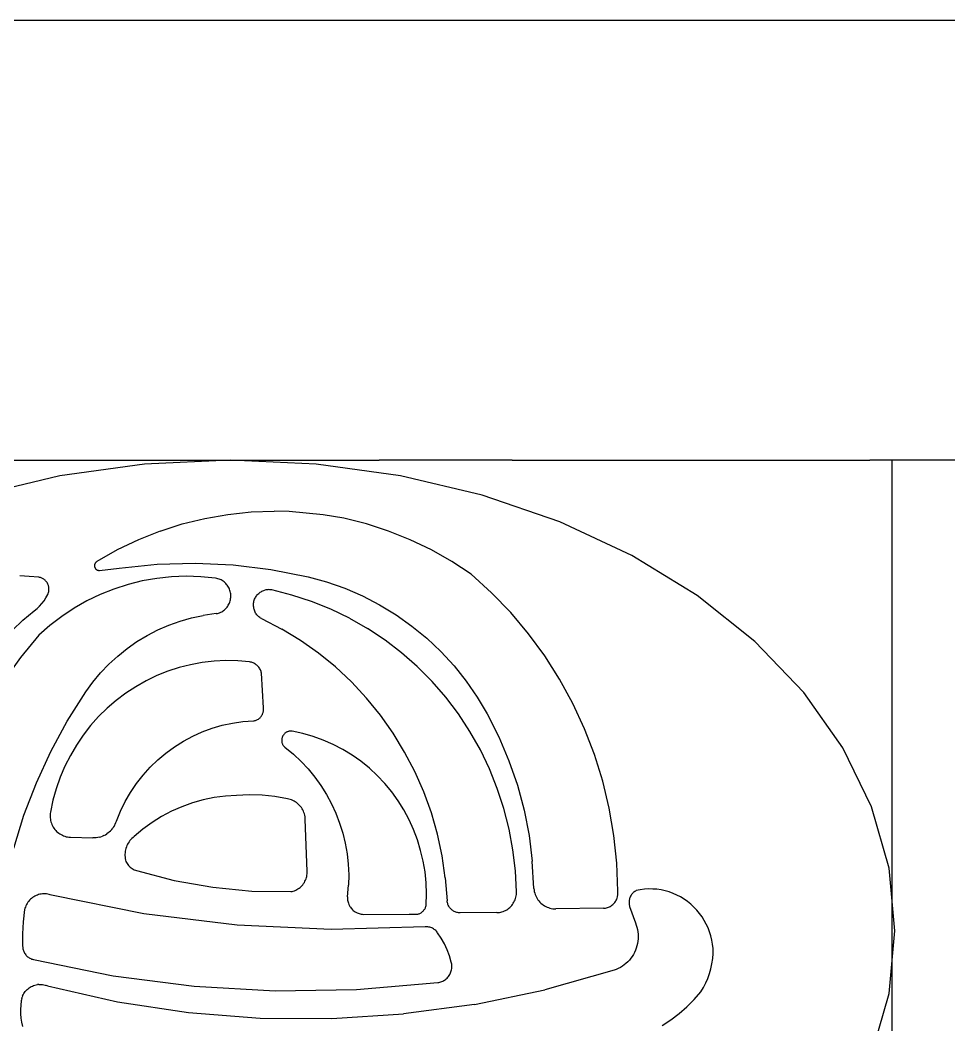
# Model space of a CAD drawing. Extents: x 396092 to 455492, y 17293 to 132793.
# Drawn here: x 427271.5 to 427409.7, y 46301.8 to 46451.2 of the extents above; entities that cross this region are included whole.
import ezdxf

# ---------------------------------------------------------------- set-up
doc = ezdxf.new("R2010")
doc.units = 0
doc.header["$LTSCALE"] = 1000
doc.header["$MEASUREMENT"] = 0
doc.layers.add('MU', color=34, linetype='Continuous')

msp = doc.modelspace()

# ---------------------------------------------------------------- linework, layer by layer
at = {"layer": 'MU', "color": 37}
for p, q in [((425877.73, 46451.23), (428727.73, 46451.23)), ((427224.82, 46385.76), (427324.92, 46385.76)), ((427289.96, 46385.18), (427277.39, 46383.44)), ((427302.73, 46385.76), (427289.96, 46385.18)), ((427315.51, 46385.18), (427302.73, 46385.76)), ((427328.08, 46383.44), (427315.51, 46385.18)), ((427344.7, 46385.76), (427324.92, 46385.76)), ((427344.7, 46385.76), (427397.92, 46385.76)), ((427417.7, 46385.76), (427397.92, 46385.76)), ((427277.39, 46383.44), (427265.24, 46380.56)), ((427340.23, 46380.56), (427328.08, 46383.44)), ((427351.76, 46376.59), (427340.23, 46380.56)), ((427298.97, 46377.12), (427302.38, 46377.72)), ((427302.38, 46377.72), (427305.83, 46378.08)), ((427305.83, 46378.08), (427309.29, 46378.2)), ((427311.51, 46378.13), (427309.29, 46378.2)), ((427316.55, 46377.66), (427311.51, 46378.13)), ((427319.62, 46377.13), (427316.55, 46377.66)), ((427292.29, 46375.23), (427295.6, 46376.29)), ((427295.6, 46376.29), (427298.97, 46377.12)), ((427322.99, 46376.3), (427319.62, 46377.13)), ((427326.3, 46375.24), (427322.99, 46376.3)), ((427362.48, 46371.6), (427351.76, 46376.59)), ((427292.29, 46375.23), (427289.07, 46373.94)), ((427329.52, 46373.95), (427326.3, 46375.24)), ((427289.07, 46373.94), (427285.93, 46372.43)), ((427332.66, 46372.44), (427329.52, 46373.95)), ((427285.93, 46372.43), (427282.91, 46370.71)), ((427335.69, 46370.72), (427332.66, 46372.44)), ((427372.21, 46365.64), (427362.48, 46371.6)), ((427282.55, 46370.2), (427282.54, 46370.15)), ((427282.54, 46370.15), (427282.54, 46370.1)), ((427282.54, 46370.1), (427282.54, 46370.06)), ((427282.54, 46370.06), (427282.54, 46370.01)), ((427282.54, 46370.01), (427282.55, 46369.96)), ((427282.57, 46370.29), (427282.55, 46370.24)), ((427282.55, 46370.24), (427282.55, 46370.2)), ((427282.55, 46369.96), (427282.56, 46369.92)), ((427282.56, 46369.92), (427282.57, 46369.87)), ((427282.58, 46370.33), (427282.57, 46370.29)), ((427282.57, 46369.87), (427282.59, 46369.83)), ((427282.6, 46370.37), (427282.58, 46370.33)), ((427282.59, 46369.83), (427282.6, 46369.79)), ((427282.62, 46370.42), (427282.6, 46370.37)), ((427282.6, 46369.79), (427282.63, 46369.74)), ((427282.64, 46370.46), (427282.62, 46370.42)), ((427282.63, 46369.74), (427282.65, 46369.7)), ((427282.67, 46370.5), (427282.64, 46370.46)), ((427282.69, 46370.53), (427282.67, 46370.5)), ((427282.72, 46370.57), (427282.69, 46370.53)), ((427282.76, 46370.6), (427282.72, 46370.57)), ((427282.79, 46370.63), (427282.76, 46370.6)), ((427282.83, 46370.66), (427282.79, 46370.63)), ((427282.87, 46370.69), (427282.83, 46370.66)), ((427282.91, 46370.71), (427282.87, 46370.69)), ((427286.23, 46369.71), (427291.86, 46370.29)), ((427291.86, 46370.29), (427297.51, 46370.45)), ((427297.51, 46370.45), (427303.16, 46370.19)), ((427303.16, 46370.19), (427308.77, 46369.51)), ((427338.59, 46368.8), (427335.69, 46370.72)), ((427272.84, 46368.5), (427271.42, 46368.56)), ((427274.27, 46368.36), (427272.84, 46368.5)), ((427274.38, 46368.34), (427274.27, 46368.36)), ((427274.49, 46368.31), (427274.38, 46368.34)), ((427274.6, 46368.27), (427274.49, 46368.31)), ((427274.71, 46368.23), (427274.6, 46368.27)), ((427274.81, 46368.18), (427274.71, 46368.23)), ((427282.65, 46369.7), (427282.68, 46369.67)), ((427282.68, 46369.67), (427282.7, 46369.63)), ((427282.7, 46369.63), (427282.74, 46369.59)), ((427282.74, 46369.59), (427282.77, 46369.56)), ((427282.77, 46369.56), (427282.8, 46369.53)), ((427282.8, 46369.53), (427282.84, 46369.51)), ((427282.84, 46369.51), (427282.88, 46369.48)), ((427282.88, 46369.48), (427282.92, 46369.46)), ((427282.92, 46369.46), (427282.96, 46369.44)), ((427282.96, 46369.44), (427283, 46369.42)), ((427283, 46369.42), (427283.05, 46369.41)), ((427283.05, 46369.41), (427283.09, 46369.4)), ((427283.09, 46369.4), (427283.14, 46369.39)), ((427283.14, 46369.39), (427283.18, 46369.39)), ((427283.18, 46369.39), (427283.23, 46369.39)), ((427283.23, 46369.39), (427283.28, 46369.39)), ((427283.28, 46369.39), (427286.23, 46369.71)), ((427294, 46368.43), (427291.82, 46368.19)), ((427296.19, 46368.51), (427294, 46368.43)), ((427298.38, 46368.44), (427296.19, 46368.51)), ((427300.57, 46368.21), (427298.38, 46368.44)), ((427308.77, 46369.51), (427314.32, 46368.42)), ((427314.32, 46368.42), (427317.08, 46367.67)), ((427341.62, 46366.05), (427338.59, 46368.8)), ((427274.91, 46368.13), (427274.81, 46368.18)), ((427275.01, 46368.06), (427274.91, 46368.13)), ((427275.1, 46368), (427275.01, 46368.06)), ((427275.19, 46367.92), (427275.1, 46368)), ((427275.27, 46367.84), (427275.19, 46367.92)), ((427275.35, 46367.75), (427275.27, 46367.84)), ((427275.42, 46367.66), (427275.35, 46367.75)), ((427275.48, 46367.57), (427275.42, 46367.66)), ((427275.54, 46367.47), (427275.48, 46367.57)), ((427275.6, 46367.36), (427275.54, 46367.47)), ((427275.64, 46367.26), (427275.6, 46367.36)), ((427275.68, 46367.15), (427275.64, 46367.26)), ((427275.71, 46367.03), (427275.68, 46367.15)), ((427275.74, 46366.92), (427275.71, 46367.03)), ((427275.76, 46366.8), (427275.74, 46366.92)), ((427275.77, 46366.69), (427275.76, 46366.8)), ((427287.53, 46367.29), (427285.44, 46366.61)), ((427289.66, 46367.81), (427287.53, 46367.29)), ((427291.82, 46368.19), (427289.66, 46367.81)), ((427300.74, 46368.19), (427300.57, 46368.21)), ((427300.9, 46368.15), (427300.74, 46368.19)), ((427301.07, 46368.09), (427300.9, 46368.15)), ((427301.23, 46368.03), (427301.07, 46368.09)), ((427301.39, 46367.96), (427301.23, 46368.03)), ((427301.54, 46367.87), (427301.39, 46367.96)), ((427301.68, 46367.78), (427301.54, 46367.87)), ((427301.82, 46367.68), (427301.68, 46367.78)), ((427301.95, 46367.56), (427301.82, 46367.68)), ((427302.08, 46367.44), (427301.95, 46367.56)), ((427302.2, 46367.31), (427302.08, 46367.44)), ((427302.3, 46367.18), (427302.2, 46367.31)), ((427302.4, 46367.03), (427302.3, 46367.18)), ((427302.49, 46366.88), (427302.4, 46367.03)), ((427302.57, 46366.73), (427302.49, 46366.88)), ((427317.08, 46367.67), (427319.78, 46366.72)), ((427275.04, 46364.88), (427275.32, 46365.32)), ((427275.32, 46365.32), (427275.58, 46365.78)), ((427275.58, 46365.78), (427275.63, 46365.89)), ((427275.63, 46365.89), (427275.67, 46366)), ((427275.67, 46366), (427275.7, 46366.11)), ((427275.7, 46366.11), (427275.73, 46366.22)), ((427275.73, 46366.22), (427275.75, 46366.34)), ((427275.75, 46366.34), (427275.76, 46366.45)), ((427275.76, 46366.45), (427275.77, 46366.57)), ((427275.77, 46366.57), (427275.77, 46366.69)), ((427283.4, 46365.79), (427281.42, 46364.84)), ((427285.44, 46366.61), (427283.4, 46365.79)), ((427302.64, 46366.57), (427302.57, 46366.73)), ((427302.7, 46366.4), (427302.64, 46366.57)), ((427302.75, 46366.23), (427302.7, 46366.4)), ((427302.78, 46366.06), (427302.75, 46366.23)), ((427302.81, 46365.89), (427302.78, 46366.06)), ((427302.8, 46365.19), (427302.82, 46365.36)), ((427302.83, 46365.71), (427302.81, 46365.89)), ((427302.82, 46365.36), (427302.83, 46365.54)), ((427302.83, 46365.54), (427302.83, 46365.71)), ((427306.43, 46365.23), (427306.5, 46365.36)), ((427306.5, 46365.36), (427306.58, 46365.49)), ((427306.58, 46365.49), (427306.66, 46365.61)), ((427306.66, 46365.61), (427306.76, 46365.73)), ((427306.76, 46365.73), (427306.86, 46365.84)), ((427306.86, 46365.84), (427306.97, 46365.95)), ((427306.97, 46365.95), (427307.08, 46366.04)), ((427307.08, 46366.04), (427307.2, 46366.13)), ((427307.2, 46366.13), (427307.33, 46366.21)), ((427307.33, 46366.21), (427307.46, 46366.28)), ((427307.46, 46366.28), (427307.59, 46366.34)), ((427307.59, 46366.34), (427307.73, 46366.4)), ((427307.73, 46366.4), (427307.88, 46366.44)), ((427308.02, 46366.47), (427307.88, 46366.44)), ((427308.17, 46366.5), (427308.02, 46366.47)), ((427308.32, 46366.51), (427308.17, 46366.5)), ((427308.47, 46366.52), (427308.32, 46366.51)), ((427308.61, 46366.51), (427308.47, 46366.52)), ((427308.76, 46366.49), (427308.61, 46366.51)), ((427308.91, 46366.47), (427308.76, 46366.49)), ((427311.9, 46365.72), (427308.91, 46366.47)), ((427314.84, 46364.77), (427311.9, 46365.72)), ((427319.78, 46366.72), (427322.42, 46365.59)), ((427322.42, 46365.59), (427324.96, 46364.27)), ((427344.47, 46363.1), (427341.62, 46366.05)), ((427380.79, 46358.82), (427372.21, 46365.64)), ((427273.99, 46363.71), (427274.37, 46364.07)), ((427274.37, 46364.07), (427274.72, 46364.46)), ((427274.72, 46364.46), (427275.04, 46364.88)), ((427279.5, 46363.75), (427277.66, 46362.53)), ((427281.42, 46364.84), (427279.5, 46363.75)), ((427302.02, 46363.65), (427302.14, 46363.78)), ((427302.14, 46363.78), (427302.26, 46363.91)), ((427302.26, 46363.91), (427302.36, 46364.05)), ((427302.36, 46364.05), (427302.45, 46364.2)), ((427302.45, 46364.2), (427302.54, 46364.35)), ((427302.54, 46364.35), (427302.61, 46364.51)), ((427302.61, 46364.51), (427302.68, 46364.67)), ((427302.68, 46364.67), (427302.73, 46364.84)), ((427302.73, 46364.84), (427302.77, 46365.01)), ((427302.77, 46365.01), (427302.8, 46365.19)), ((427306.2, 46364.2), (427306.21, 46364.35)), ((427306.21, 46364.05), (427306.2, 46364.2)), ((427306.21, 46364.35), (427306.22, 46364.5)), ((427306.23, 46363.89), (427306.21, 46364.05)), ((427306.22, 46364.5), (427306.24, 46364.65)), ((427306.25, 46363.74), (427306.23, 46363.89)), ((427306.24, 46364.65), (427306.27, 46364.8)), ((427306.29, 46363.6), (427306.25, 46363.74)), ((427306.27, 46364.8), (427306.32, 46364.94)), ((427306.32, 46364.94), (427306.37, 46365.09)), ((427306.37, 46365.09), (427306.43, 46365.23)), ((427317.71, 46363.62), (427314.84, 46364.77)), ((427324.96, 46364.27), (427327.41, 46362.77)), ((427271.9, 46362), (427273.58, 46363.37)), ((427273.58, 46363.37), (427273.99, 46363.71)), ((427277.66, 46362.53), (427275.91, 46361.19)), ((427295.28, 46361.83), (427296.99, 46362.31)), ((427296.99, 46362.31), (427298.73, 46362.68)), ((427300.66, 46362.95), (427298.73, 46362.68)), ((427300.66, 46362.95), (427300.83, 46362.99)), ((427300.83, 46362.99), (427301, 46363.03)), ((427301, 46363.03), (427301.16, 46363.09)), ((427301.16, 46363.09), (427301.32, 46363.16)), ((427301.32, 46363.16), (427301.47, 46363.24)), ((427301.47, 46363.24), (427301.62, 46363.33)), ((427301.62, 46363.33), (427301.76, 46363.43)), ((427301.76, 46363.43), (427301.9, 46363.53)), ((427301.9, 46363.53), (427302.02, 46363.65)), ((427306.33, 46363.45), (427306.29, 46363.6)), ((427306.39, 46363.31), (427306.33, 46363.45)), ((427306.45, 46363.17), (427306.39, 46363.31)), ((427306.52, 46363.04), (427306.45, 46363.17)), ((427306.6, 46362.91), (427306.52, 46363.04)), ((427306.69, 46362.79), (427306.6, 46362.91)), ((427306.79, 46362.68), (427306.69, 46362.79)), ((427306.89, 46362.57), (427306.79, 46362.68)), ((427307, 46362.47), (427306.89, 46362.57)), ((427307.12, 46362.37), (427307, 46362.47)), ((427307.24, 46362.29), (427307.12, 46362.37)), ((427307.37, 46362.21), (427307.24, 46362.29)), ((427320.49, 46362.27), (427317.71, 46363.62)), ((427320.49, 46362.27), (427323.18, 46360.74)), ((427327.41, 46362.77), (427329.76, 46361.11)), ((427347.11, 46359.97), (427344.47, 46363.1)), ((427270.32, 46360.51), (427271.9, 46362)), ((427275.91, 46361.19), (427274.25, 46359.73)), ((427291.97, 46360.53), (427293.6, 46361.24)), ((427293.6, 46361.24), (427295.28, 46361.83)), ((427307.37, 46362.21), (427310.4, 46360.65)), ((427329.76, 46361.11), (427331.98, 46359.28)), ((427274.25, 46359.73), (427271.53, 46356.44)), ((427288.86, 46358.79), (427290.39, 46359.71)), ((427290.39, 46359.71), (427291.97, 46360.53)), ((427313.18, 46358.96), (427310.4, 46360.65)), ((427325.77, 46359.02), (427323.18, 46360.74)), ((427331.98, 46359.28), (427334.08, 46357.3)), ((427349.54, 46356.66), (427347.11, 46359.97)), ((427286, 46356.64), (427287.39, 46357.76)), ((427287.39, 46357.76), (427288.86, 46358.79)), ((427315.85, 46357.09), (427313.18, 46358.96)), ((427328.23, 46357.13), (427325.77, 46359.02)), ((427388.06, 46351.23), (427380.79, 46358.82)), ((427271.53, 46356.44), (427269.05, 46352.96)), ((427284.68, 46355.43), (427286, 46356.64)), ((427318.38, 46355.03), (427315.85, 46357.09)), ((427330.57, 46355.08), (427328.23, 46357.13)), ((427334.08, 46357.3), (427336.04, 46355.18)), ((427351.75, 46353.19), (427349.54, 46356.66)), ((427283.44, 46354.13), (427284.68, 46355.43)), ((427295.13, 46354.93), (427293.45, 46354.38)), ((427296.85, 46355.36), (427295.13, 46354.93)), ((427298.58, 46355.68), (427296.85, 46355.36)), ((427300.34, 46355.88), (427298.58, 46355.68)), ((427302.1, 46355.96), (427300.34, 46355.88)), ((427303.86, 46355.92), (427302.1, 46355.96)), ((427305.62, 46355.77), (427303.86, 46355.92)), ((427305.75, 46355.75), (427305.62, 46355.77)), ((427305.89, 46355.72), (427305.75, 46355.75)), ((427306.02, 46355.68), (427305.89, 46355.72)), ((427306.14, 46355.63), (427306.02, 46355.68)), ((427306.27, 46355.57), (427306.14, 46355.63)), ((427306.39, 46355.51), (427306.27, 46355.57)), ((427306.5, 46355.44), (427306.39, 46355.51)), ((427306.62, 46355.36), (427306.5, 46355.44)), ((427306.72, 46355.27), (427306.62, 46355.36)), ((427306.82, 46355.18), (427306.72, 46355.27)), ((427306.91, 46355.07), (427306.82, 46355.18)), ((427307, 46354.97), (427306.91, 46355.07)), ((427307.08, 46354.85), (427307, 46354.97)), ((427307.15, 46354.74), (427307.08, 46354.85)), ((427320.78, 46352.79), (427318.38, 46355.03)), ((427332.76, 46352.87), (427330.57, 46355.08)), ((427336.04, 46355.18), (427337.84, 46352.92)), ((427282.29, 46352.75), (427283.44, 46354.13)), ((427291.81, 46353.73), (427290.22, 46352.96)), ((427293.45, 46354.38), (427291.81, 46353.73)), ((427307.22, 46354.61), (427307.15, 46354.74)), ((427307.27, 46354.49), (427307.22, 46354.61)), ((427307.32, 46354.36), (427307.27, 46354.49)), ((427307.36, 46354.23), (427307.32, 46354.36)), ((427307.39, 46354.09), (427307.36, 46354.23)), ((427307.69, 46348.92), (427307.39, 46354.09)), ((427281.23, 46351.3), (427282.29, 46352.75)), ((427288.67, 46352.09), (427287.19, 46351.12)), ((427290.22, 46352.96), (427288.67, 46352.09)), ((427323.01, 46350.4), (427320.78, 46352.79)), ((427334.81, 46350.52), (427332.76, 46352.87)), ((427337.84, 46352.92), (427339.49, 46350.54)), ((427353.72, 46349.58), (427351.75, 46353.19)), ((427278.49, 46346.96), (427281.23, 46351.3)), ((427287.19, 46351.12), (427285.77, 46350.05)), ((427325.08, 46347.86), (427323.01, 46350.4)), ((427336.69, 46348.03), (427334.81, 46350.52)), ((427339.49, 46350.54), (427340.98, 46348.05)), ((427393.89, 46342.99), (427388.06, 46351.23)), ((427284.42, 46348.88), (427283.15, 46347.63)), ((427285.77, 46350.05), (427284.42, 46348.88)), ((427307.7, 46348.81), (427307.69, 46348.92)), ((427307.7, 46348.69), (427307.7, 46348.81)), ((427355.46, 46345.84), (427353.72, 46349.58)), ((427283.15, 46347.63), (427281.97, 46346.3)), ((427306.92, 46347.26), (427307.01, 46347.33)), ((427307.01, 46347.33), (427307.1, 46347.4)), ((427307.1, 46347.4), (427307.18, 46347.47)), ((427307.18, 46347.47), (427307.26, 46347.55)), ((427307.26, 46347.55), (427307.33, 46347.64)), ((427307.33, 46347.64), (427307.4, 46347.73)), ((427307.4, 46347.73), (427307.46, 46347.83)), ((427307.46, 46347.83), (427307.52, 46347.93)), ((427307.52, 46347.93), (427307.56, 46348.03)), ((427307.56, 46348.03), (427307.6, 46348.14)), ((427307.6, 46348.14), (427307.64, 46348.24)), ((427307.64, 46348.24), (427307.66, 46348.35)), ((427307.66, 46348.35), (427307.68, 46348.47)), ((427307.68, 46348.47), (427307.7, 46348.58)), ((427307.7, 46348.58), (427307.7, 46348.69)), ((427326.98, 46345.18), (427325.08, 46347.86)), ((427338.41, 46345.41), (427336.69, 46348.03)), ((427340.98, 46348.05), (427342.71, 46344.62)), ((427276.04, 46342.45), (427278.49, 46346.96)), ((427281.97, 46346.3), (427280.87, 46344.89)), ((427298.58, 46345.37), (427300.05, 46345.91)), ((427300.05, 46345.91), (427301.55, 46346.35)), ((427301.55, 46346.35), (427303.08, 46346.68)), ((427303.08, 46346.68), (427304.62, 46346.9)), ((427304.62, 46346.9), (427306.18, 46347.01)), ((427306.18, 46347.01), (427306.29, 46347.02)), ((427306.29, 46347.02), (427306.4, 46347.04)), ((427306.4, 46347.04), (427306.51, 46347.07)), ((427306.51, 46347.07), (427306.62, 46347.11)), ((427306.62, 46347.11), (427306.72, 46347.15)), ((427306.72, 46347.15), (427306.82, 46347.2)), ((427306.82, 46347.2), (427306.92, 46347.26)), ((427356.94, 46341.99), (427355.46, 46345.84)), ((427280.87, 46344.89), (427279.86, 46343.41)), ((427295.77, 46343.99), (427297.15, 46344.73)), ((427297.15, 46344.73), (427298.58, 46345.37)), ((427310.42, 46344.39), (427310.41, 46344.3)), ((427310.45, 46344.48), (427310.42, 46344.39)), ((427310.47, 46344.56), (427310.45, 46344.48)), ((427310.51, 46344.65), (427310.47, 46344.56)), ((427310.54, 46344.73), (427310.51, 46344.65)), ((427310.59, 46344.81), (427310.54, 46344.73)), ((427310.64, 46344.89), (427310.59, 46344.81)), ((427310.69, 46344.96), (427310.64, 46344.89)), ((427310.75, 46345.03), (427310.69, 46344.96)), ((427310.81, 46345.1), (427310.75, 46345.03)), ((427310.88, 46345.16), (427310.81, 46345.1)), ((427310.95, 46345.21), (427310.88, 46345.16)), ((427311.02, 46345.26), (427310.95, 46345.21)), ((427311.1, 46345.31), (427311.02, 46345.26)), ((427311.18, 46345.35), (427311.1, 46345.31)), ((427311.26, 46345.39), (427311.18, 46345.35)), ((427311.35, 46345.42), (427311.26, 46345.39)), ((427311.43, 46345.44), (427311.35, 46345.42)), ((427311.52, 46345.46), (427311.43, 46345.44)), ((427311.61, 46345.47), (427311.52, 46345.46)), ((427311.7, 46345.47), (427311.61, 46345.47)), ((427311.79, 46345.47), (427311.7, 46345.47)), ((427311.88, 46345.47), (427311.79, 46345.47)), ((427311.97, 46345.45), (427311.88, 46345.47)), ((427313.53, 46345.12), (427311.97, 46345.45)), ((427315.08, 46344.68), (427313.53, 46345.12)), ((427316.59, 46344.14), (427315.08, 46344.68)), ((427328.69, 46342.37), (427326.98, 46345.18)), ((427339.95, 46342.69), (427338.41, 46345.41)), ((427342.71, 46344.62), (427344.21, 46341.08)), ((427279.86, 46343.41), (427278.95, 46341.87)), ((427293.17, 46342.22), (427294.44, 46343.15)), ((427294.44, 46343.15), (427295.77, 46343.99)), ((427310.41, 46344.3), (427310.4, 46344.21)), ((427310.4, 46344.21), (427310.4, 46344.11)), ((427310.4, 46344.11), (427310.4, 46344.02)), ((427310.4, 46344.02), (427310.41, 46343.93)), ((427310.41, 46343.93), (427310.42, 46343.84)), ((427310.42, 46343.84), (427310.44, 46343.75)), ((427310.44, 46343.75), (427310.47, 46343.67)), ((427310.47, 46343.67), (427310.5, 46343.58)), ((427310.5, 46343.58), (427310.54, 46343.5)), ((427310.54, 46343.5), (427310.58, 46343.42)), ((427310.58, 46343.42), (427310.63, 46343.34)), ((427310.63, 46343.34), (427310.68, 46343.27)), ((427310.68, 46343.27), (427310.74, 46343.2)), ((427310.74, 46343.2), (427310.8, 46343.13)), ((427310.8, 46343.13), (427310.86, 46343.07)), ((427310.86, 46343.07), (427312.13, 46342.03)), ((427318.06, 46343.5), (427316.59, 46344.14)), ((427319.49, 46342.75), (427318.06, 46343.5)), ((427398.15, 46334.22), (427393.89, 46342.99)), ((427273.89, 46337.79), (427276.04, 46342.45)), ((427278.95, 46341.87), (427278.15, 46340.27)), ((427291.96, 46341.21), (427293.17, 46342.22)), ((427312.13, 46342.03), (427313.27, 46340.98)), ((427320.86, 46341.92), (427319.49, 46342.75)), ((427322.18, 46340.99), (427320.86, 46341.92)), ((427330.22, 46339.45), (427328.69, 46342.37)), ((427341.3, 46339.86), (427339.95, 46342.69)), ((427358.17, 46338.05), (427356.94, 46341.99)), ((427278.15, 46340.27), (427277.44, 46338.61)), ((427289.78, 46338.93), (427290.83, 46340.11)), ((427290.83, 46340.11), (427291.96, 46341.21)), ((427313.27, 46340.98), (427314.33, 46339.85)), ((427314.33, 46339.85), (427315.32, 46338.65)), ((427323.44, 46339.97), (427322.18, 46340.99)), ((427324.62, 46338.87), (427323.44, 46339.97)), ((427342.47, 46336.95), (427341.3, 46339.86)), ((427344.21, 46341.08), (427345.46, 46337.44)), ((427277.44, 46338.61), (427276.85, 46336.92)), ((427288.8, 46337.68), (427289.78, 46338.93)), ((427315.32, 46338.65), (427316.23, 46337.38)), ((427325.74, 46337.69), (427324.62, 46338.87)), ((427331.54, 46336.43), (427330.22, 46339.45)), ((427272.05, 46332.99), (427273.89, 46337.79)), ((427276.85, 46336.92), (427276.36, 46335.19)), ((427287.92, 46336.37), (427288.8, 46337.68)), ((427316.23, 46337.38), (427317.06, 46336.06)), ((427326.77, 46336.44), (427325.74, 46337.69)), ((427343.45, 46333.97), (427342.47, 46336.95)), ((427345.46, 46337.44), (427346.46, 46333.73)), ((427359.13, 46334.03), (427358.17, 46338.05)), ((427287.12, 46335), (427287.92, 46336.37)), ((427300.36, 46335.6), (427298.72, 46335.26)), ((427302.01, 46335.82), (427300.36, 46335.6)), ((427303.68, 46335.92), (427302.01, 46335.82)), ((427305.58, 46336.01), (427303.68, 46335.92)), ((427307.48, 46335.95), (427305.58, 46336.01)), ((427309.38, 46335.75), (427307.48, 46335.95)), ((427311.25, 46335.41), (427309.38, 46335.75)), ((427311.45, 46335.37), (427311.25, 46335.41)), ((427311.65, 46335.32), (427311.45, 46335.37)), ((427317.06, 46336.06), (427317.8, 46334.69)), ((427327.72, 46335.13), (427326.77, 46336.44)), ((427332.66, 46333.33), (427331.54, 46336.43)), ((427276.36, 46335.19), (427275.99, 46333.43)), ((427286.42, 46333.57), (427287.12, 46335)), ((427295.53, 46334.24), (427294, 46333.56)), ((427297.11, 46334.81), (427295.53, 46334.24)), ((427298.72, 46335.26), (427297.11, 46334.81)), ((427311.85, 46335.25), (427311.65, 46335.32)), ((427312.05, 46335.17), (427311.85, 46335.25)), ((427312.23, 46335.08), (427312.05, 46335.17)), ((427312.41, 46334.98), (427312.23, 46335.08)), ((427312.59, 46334.86), (427312.41, 46334.98)), ((427312.75, 46334.73), (427312.59, 46334.86)), ((427312.91, 46334.59), (427312.75, 46334.73)), ((427313.06, 46334.44), (427312.91, 46334.59)), ((427313.2, 46334.28), (427313.06, 46334.44)), ((427313.32, 46334.12), (427313.2, 46334.28)), ((427313.44, 46333.94), (427313.32, 46334.12)), ((427313.54, 46333.75), (427313.44, 46333.94)), ((427317.8, 46334.69), (427318.45, 46333.27)), ((427328.58, 46333.75), (427327.72, 46335.13)), ((427344.22, 46330.92), (427343.45, 46333.97)), ((427359.83, 46329.95), (427359.13, 46334.03)), ((427400.76, 46325.09), (427398.15, 46334.22)), ((427270.52, 46328.07), (427272.05, 46332.99)), ((427275.95, 46333.01), (427275.94, 46332.8)), ((427275.94, 46332.8), (427275.95, 46332.59)), ((427275.96, 46333.22), (427275.95, 46333.01)), ((427275.95, 46332.59), (427275.98, 46332.39)), ((427275.99, 46333.43), (427275.96, 46333.22)), ((427275.98, 46332.39), (427276.01, 46332.18)), ((427285.82, 46332.1), (427286.42, 46333.57)), ((427292.52, 46332.77), (427291.1, 46331.87)), ((427294, 46333.56), (427292.52, 46332.77)), ((427313.63, 46333.56), (427313.54, 46333.75)), ((427313.71, 46333.37), (427313.63, 46333.56)), ((427313.78, 46333.17), (427313.71, 46333.37)), ((427313.83, 46332.96), (427313.78, 46333.17)), ((427313.87, 46332.75), (427313.83, 46332.96)), ((427313.9, 46332.54), (427313.87, 46332.75)), ((427313.91, 46332.33), (427313.9, 46332.54)), ((427318.45, 46333.27), (427319.01, 46331.81)), ((427329.35, 46332.31), (427328.58, 46333.75)), ((427333.57, 46330.15), (427332.66, 46333.33)), ((427346.46, 46333.73), (427347.2, 46329.94)), ((427276.01, 46332.18), (427276.07, 46331.98)), ((427276.07, 46331.98), (427276.13, 46331.78)), ((427276.13, 46331.78), (427276.21, 46331.58)), ((427276.21, 46331.58), (427276.29, 46331.4)), ((427276.29, 46331.4), (427276.4, 46331.21)), ((427276.4, 46331.21), (427276.51, 46331.04)), ((427276.51, 46331.04), (427276.63, 46330.87)), ((427276.63, 46330.87), (427276.77, 46330.71)), ((427285.1, 46330.84), (427285.25, 46331.03)), ((427285.39, 46331.23), (427285.25, 46331.03)), ((427285.52, 46331.43), (427285.39, 46331.23)), ((427285.52, 46331.43), (427285.63, 46331.65)), ((427285.63, 46331.65), (427285.73, 46331.87)), ((427285.73, 46331.87), (427285.82, 46332.1)), ((427289.74, 46330.88), (427288.45, 46329.79)), ((427291.1, 46331.87), (427289.74, 46330.88)), ((427314.18, 46324.66), (427313.91, 46332.33)), ((427319.01, 46331.81), (427319.48, 46330.32)), ((427330.02, 46330.83), (427329.35, 46332.31)), ((427344.8, 46327.83), (427344.22, 46330.92)), ((427276.77, 46330.71), (427276.91, 46330.57)), ((427276.91, 46330.57), (427277.06, 46330.43)), ((427277.06, 46330.43), (427277.23, 46330.3)), ((427277.23, 46330.3), (427277.4, 46330.18)), ((427277.4, 46330.18), (427277.57, 46330.08)), ((427277.57, 46330.08), (427277.76, 46329.99)), ((427277.76, 46329.99), (427277.95, 46329.91)), ((427277.95, 46329.91), (427278.14, 46329.84)), ((427278.14, 46329.84), (427278.34, 46329.78)), ((427278.34, 46329.78), (427278.54, 46329.74)), ((427278.54, 46329.74), (427278.74, 46329.72)), ((427278.74, 46329.72), (427278.95, 46329.7)), ((427278.95, 46329.7), (427282.31, 46329.61)), ((427282.55, 46329.61), (427282.31, 46329.61)), ((427282.79, 46329.63), (427282.55, 46329.61)), ((427283.03, 46329.66), (427282.79, 46329.63)), ((427283.27, 46329.71), (427283.03, 46329.66)), ((427283.27, 46329.71), (427283.5, 46329.78)), ((427283.5, 46329.78), (427283.73, 46329.86)), ((427283.95, 46329.96), (427283.73, 46329.86)), ((427283.95, 46329.96), (427284.16, 46330.07)), ((427284.16, 46330.07), (427284.37, 46330.2)), ((427284.56, 46330.34), (427284.37, 46330.2)), ((427284.75, 46330.49), (427284.56, 46330.34)), ((427284.75, 46330.49), (427284.93, 46330.66)), ((427284.93, 46330.66), (427285.1, 46330.84)), ((427288.12, 46329.51), (427287.97, 46329.36)), ((427288.28, 46329.66), (427288.12, 46329.51)), ((427288.45, 46329.79), (427288.28, 46329.66)), ((427319.48, 46330.32), (427319.85, 46328.8)), ((427330.6, 46329.3), (427330.02, 46330.83)), ((427334.26, 46326.92), (427333.57, 46330.15)), ((427347.2, 46329.94), (427347.68, 46326.12)), ((427360.26, 46325.84), (427359.83, 46329.95)), ((427287.22, 46328.04), (427287.16, 46327.83)), ((427287.29, 46328.25), (427287.22, 46328.04)), ((427287.37, 46328.45), (427287.29, 46328.25)), ((427287.47, 46328.65), (427287.37, 46328.45)), ((427287.57, 46328.84), (427287.47, 46328.65)), ((427287.69, 46329.02), (427287.57, 46328.84)), ((427287.82, 46329.19), (427287.69, 46329.02)), ((427287.97, 46329.36), (427287.82, 46329.19)), ((427319.85, 46328.8), (427320.12, 46327.25)), ((427331.07, 46327.74), (427330.6, 46329.3)), ((427287.09, 46327.39), (427287.08, 46327.18)), ((427287.08, 46327.18), (427287.08, 46326.96)), ((427287.08, 46326.96), (427287.09, 46326.74)), ((427287.12, 46327.61), (427287.09, 46327.39)), ((427287.09, 46326.74), (427287.12, 46326.52)), ((427287.16, 46327.83), (427287.12, 46327.61)), ((427287.12, 46326.52), (427287.17, 46326.3)), ((427320.12, 46327.25), (427320.29, 46325.69)), ((427331.45, 46326.15), (427331.07, 46327.74)), ((427334.74, 46323.65), (427334.26, 46326.92)), ((427345.16, 46324.71), (427344.8, 46327.83)), ((427287.17, 46326.3), (427287.22, 46326.09)), ((427287.22, 46326.09), (427287.3, 46325.93)), ((427287.3, 46325.93), (427287.4, 46325.78)), ((427287.4, 46325.78), (427287.5, 46325.63)), ((427287.5, 46325.63), (427287.61, 46325.5)), ((427287.61, 46325.5), (427287.73, 46325.37)), ((427287.73, 46325.37), (427287.86, 46325.25)), ((427287.86, 46325.25), (427288, 46325.13)), ((427288, 46325.13), (427288.15, 46325.03)), ((427288.15, 46325.03), (427288.3, 46324.94)), ((427288.3, 46324.94), (427288.46, 46324.86)), ((427320.29, 46325.69), (427320.36, 46324.13)), ((427331.72, 46324.54), (427331.45, 46326.15)), ((427347.91, 46322.05), (427347.68, 46326.12)), ((427360.41, 46321.7), (427360.26, 46325.84)), ((427401.63, 46315.76), (427400.76, 46325.09)), ((427288.46, 46324.86), (427288.62, 46324.79)), ((427288.62, 46324.79), (427288.78, 46324.73)), ((427288.78, 46324.73), (427294.42, 46323.27)), ((427313.95, 46323.32), (427314.02, 46323.5)), ((427314.02, 46323.5), (427314.08, 46323.69)), ((427314.08, 46323.69), (427314.12, 46323.88)), ((427314.12, 46323.88), (427314.16, 46324.07)), ((427314.16, 46324.07), (427314.18, 46324.27)), ((427314.18, 46324.47), (427314.18, 46324.66)), ((427314.18, 46324.27), (427314.18, 46324.47)), ((427320.36, 46324.13), (427320.33, 46322.56)), ((427331.88, 46322.91), (427331.72, 46324.54)), ((427334.74, 46323.65), (427335, 46320.22)), ((427345.33, 46321.56), (427345.16, 46324.71)), ((427294.42, 46323.27), (427300.14, 46322.25)), ((427300.14, 46322.25), (427305.93, 46321.7)), ((427312.48, 46321.82), (427312.65, 46321.9)), ((427312.65, 46321.9), (427312.82, 46322)), ((427312.82, 46322), (427312.98, 46322.11)), ((427312.98, 46322.11), (427313.14, 46322.23)), ((427313.14, 46322.23), (427313.28, 46322.36)), ((427313.28, 46322.36), (427313.42, 46322.5)), ((427313.42, 46322.5), (427313.55, 46322.64)), ((427313.55, 46322.64), (427313.66, 46322.8)), ((427313.66, 46322.8), (427313.77, 46322.97)), ((427313.77, 46322.97), (427313.86, 46323.14)), ((427313.86, 46323.14), (427313.95, 46323.32)), ((427320.18, 46320.84), (427320.33, 46322.56)), ((427331.94, 46321.27), (427331.88, 46322.91)), ((427347.91, 46322.05), (427347.94, 46321.83)), ((427364.36, 46321.96), (427363.75, 46321.89)), ((427364.98, 46322), (427364.36, 46321.96)), ((427365.6, 46321.99), (427364.98, 46322)), ((427366.22, 46321.95), (427365.6, 46321.99)), ((427366.83, 46321.86), (427366.22, 46321.95)), ((427273.03, 46320.48), (427272.89, 46320.34)), ((427273.18, 46320.61), (427273.03, 46320.48)), ((427273.34, 46320.73), (427273.18, 46320.61)), ((427273.5, 46320.84), (427273.34, 46320.73)), ((427273.67, 46320.94), (427273.5, 46320.84)), ((427273.85, 46321.03), (427273.67, 46320.94)), ((427274.04, 46321.1), (427273.85, 46321.03)), ((427274.22, 46321.16), (427274.04, 46321.1)), ((427274.41, 46321.21), (427274.22, 46321.16)), ((427274.61, 46321.25), (427274.41, 46321.21)), ((427274.81, 46321.27), (427274.61, 46321.25)), ((427275, 46321.28), (427274.81, 46321.27)), ((427275.2, 46321.28), (427275, 46321.28)), ((427275.4, 46321.26), (427275.2, 46321.28)), ((427275.59, 46321.23), (427275.4, 46321.26)), ((427275.79, 46321.19), (427275.59, 46321.23)), ((427275.97, 46321.13), (427275.79, 46321.19)), ((427276.16, 46321.06), (427275.97, 46321.13)), ((427289.89, 46318.32), (427276.16, 46321.06)), ((427305.93, 46321.7), (427311.74, 46321.61)), ((427311.74, 46321.61), (427311.93, 46321.64)), ((427311.93, 46321.64), (427312.12, 46321.69)), ((427312.12, 46321.69), (427312.3, 46321.75)), ((427312.3, 46321.75), (427312.48, 46321.82)), ((427320.18, 46320.84), (427320.18, 46320.67)), ((427320.18, 46320.67), (427320.19, 46320.51)), ((427320.19, 46320.51), (427320.2, 46320.34)), ((427331.89, 46319.64), (427331.94, 46321.27)), ((427345.12, 46320.4), (427345.19, 46320.59)), ((427345.19, 46320.59), (427345.24, 46320.78)), ((427345.24, 46320.78), (427345.28, 46320.97)), ((427345.28, 46320.97), (427345.31, 46321.17)), ((427345.31, 46321.17), (427345.32, 46321.37)), ((427345.32, 46321.37), (427345.33, 46321.56)), ((427347.94, 46321.83), (427347.98, 46321.61)), ((427347.98, 46321.61), (427348.04, 46321.39)), ((427348.04, 46321.39), (427348.11, 46321.18)), ((427348.11, 46321.18), (427348.19, 46320.97)), ((427348.19, 46320.97), (427348.29, 46320.77)), ((427348.29, 46320.77), (427348.4, 46320.58)), ((427348.4, 46320.58), (427348.52, 46320.4)), ((427360.19, 46320.39), (427360.25, 46320.52)), ((427360.25, 46320.52), (427360.3, 46320.66)), ((427360.3, 46320.66), (427360.35, 46320.81)), ((427360.35, 46320.81), (427360.38, 46320.96)), ((427360.38, 46320.96), (427360.41, 46321.1)), ((427360.43, 46321.55), (427360.41, 46321.7)), ((427360.41, 46321.1), (427360.42, 46321.25)), ((427360.42, 46321.25), (427360.43, 46321.4)), ((427360.43, 46321.4), (427360.43, 46321.55)), ((427362.13, 46320.45), (427362.1, 46320.32)), ((427362.16, 46320.58), (427362.13, 46320.45)), ((427362.2, 46320.71), (427362.16, 46320.58)), ((427362.25, 46320.83), (427362.2, 46320.71)), ((427362.31, 46320.95), (427362.25, 46320.83)), ((427362.38, 46321.06), (427362.31, 46320.95)), ((427362.45, 46321.17), (427362.38, 46321.06)), ((427362.53, 46321.28), (427362.45, 46321.17)), ((427362.62, 46321.37), (427362.53, 46321.28)), ((427362.71, 46321.47), (427362.62, 46321.37)), ((427362.81, 46321.55), (427362.71, 46321.47)), ((427362.92, 46321.63), (427362.81, 46321.55)), ((427363.03, 46321.7), (427362.92, 46321.63)), ((427363.14, 46321.77), (427363.03, 46321.7)), ((427363.75, 46321.89), (427363.14, 46321.77)), ((427367.44, 46321.73), (427366.83, 46321.86)), ((427368.04, 46321.56), (427367.44, 46321.73)), ((427368.62, 46321.35), (427368.04, 46321.56)), ((427369.19, 46321.1), (427368.62, 46321.35)), ((427369.74, 46320.81), (427369.19, 46321.1)), ((427370.28, 46320.49), (427369.74, 46320.81)), ((427370.79, 46320.13), (427370.28, 46320.49)), ((427272.15, 46318.93), (427271.91, 46317.14)), ((427272.2, 46319.13), (427272.15, 46318.93)), ((427272.26, 46319.32), (427272.2, 46319.13)), ((427272.34, 46319.51), (427272.26, 46319.32)), ((427272.43, 46319.69), (427272.34, 46319.51)), ((427272.52, 46319.86), (427272.43, 46319.69)), ((427272.64, 46320.03), (427272.52, 46319.86)), ((427272.76, 46320.19), (427272.64, 46320.03)), ((427272.89, 46320.34), (427272.76, 46320.19)), ((427320.2, 46320.34), (427320.23, 46320.18)), ((427320.23, 46320.18), (427320.27, 46320.02)), ((427320.27, 46320.02), (427320.32, 46319.87)), ((427320.32, 46319.87), (427320.38, 46319.71)), ((427320.38, 46319.71), (427320.45, 46319.57)), ((427320.45, 46319.57), (427320.53, 46319.42)), ((427320.53, 46319.42), (427320.62, 46319.28)), ((427320.62, 46319.28), (427320.72, 46319.15)), ((427320.72, 46319.15), (427320.82, 46319.03)), ((427320.82, 46319.03), (427320.93, 46318.91)), ((427320.93, 46318.91), (427321.05, 46318.8)), ((427331.54, 46318.84), (427331.61, 46318.93)), ((427331.61, 46318.93), (427331.67, 46319.02)), ((427331.67, 46319.02), (427331.72, 46319.12)), ((427331.72, 46319.12), (427331.77, 46319.21)), ((427331.77, 46319.21), (427331.81, 46319.32)), ((427331.81, 46319.32), (427331.84, 46319.42)), ((427331.84, 46319.42), (427331.87, 46319.53)), ((427331.87, 46319.53), (427331.89, 46319.64)), ((427335.02, 46320.09), (427335, 46320.22)), ((427335.05, 46319.96), (427335.02, 46320.09)), ((427335.09, 46319.83), (427335.05, 46319.96)), ((427335.13, 46319.71), (427335.09, 46319.83)), ((427335.18, 46319.59), (427335.13, 46319.71)), ((427335.24, 46319.47), (427335.18, 46319.59)), ((427335.31, 46319.35), (427335.24, 46319.47)), ((427335.38, 46319.25), (427335.31, 46319.35)), ((427335.46, 46319.14), (427335.38, 46319.25)), ((427335.55, 46319.05), (427335.46, 46319.14)), ((427335.65, 46318.95), (427335.55, 46319.05)), ((427335.75, 46318.87), (427335.65, 46318.95)), ((427343.71, 46318.82), (427343.88, 46318.91)), ((427343.88, 46318.91), (427344.05, 46319.02)), ((427344.05, 46319.02), (427344.2, 46319.14)), ((427344.2, 46319.14), (427344.35, 46319.27)), ((427344.35, 46319.27), (427344.49, 46319.4)), ((427344.49, 46319.4), (427344.62, 46319.55)), ((427344.62, 46319.55), (427344.74, 46319.71)), ((427344.74, 46319.71), (427344.85, 46319.87)), ((427344.85, 46319.87), (427344.95, 46320.04)), ((427344.95, 46320.04), (427345.04, 46320.22)), ((427345.04, 46320.22), (427345.12, 46320.4)), ((427348.52, 46320.4), (427348.66, 46320.22)), ((427348.66, 46320.22), (427348.81, 46320.06)), ((427348.81, 46320.06), (427348.96, 46319.9)), ((427348.96, 46319.9), (427349.13, 46319.76)), ((427349.13, 46319.76), (427349.31, 46319.62)), ((427349.31, 46319.62), (427349.49, 46319.5)), ((427349.49, 46319.5), (427349.68, 46319.4)), ((427349.68, 46319.4), (427349.88, 46319.31)), ((427349.88, 46319.31), (427350.09, 46319.23)), ((427350.09, 46319.23), (427350.29, 46319.16)), ((427350.29, 46319.16), (427350.51, 46319.11)), ((427350.51, 46319.11), (427350.72, 46319.07)), ((427350.72, 46319.07), (427350.94, 46319.05)), ((427350.94, 46319.05), (427351.16, 46319.05)), ((427358.29, 46319.14), (427351.16, 46319.05)), ((427358.29, 46319.14), (427358.44, 46319.15)), ((427358.44, 46319.15), (427358.59, 46319.17)), ((427358.59, 46319.17), (427358.73, 46319.2)), ((427358.73, 46319.2), (427358.87, 46319.24)), ((427358.87, 46319.24), (427359.01, 46319.3)), ((427359.01, 46319.3), (427359.15, 46319.36)), ((427359.15, 46319.36), (427359.28, 46319.42)), ((427359.28, 46319.42), (427359.4, 46319.5)), ((427359.4, 46319.5), (427359.53, 46319.59)), ((427359.53, 46319.59), (427359.64, 46319.68)), ((427359.64, 46319.68), (427359.75, 46319.78)), ((427359.75, 46319.78), (427359.85, 46319.89)), ((427359.85, 46319.89), (427359.95, 46320.01)), ((427359.95, 46320.01), (427360.04, 46320.13)), ((427360.04, 46320.13), (427360.12, 46320.26)), ((427360.12, 46320.26), (427360.19, 46320.39)), ((427362.08, 46320.19), (427362.07, 46320.06)), ((427362.07, 46320.06), (427362.07, 46319.93)), ((427362.07, 46319.93), (427362.08, 46319.79)), ((427362.1, 46320.32), (427362.08, 46320.19)), ((427362.08, 46319.79), (427362.1, 46319.66)), ((427362.1, 46319.66), (427362.12, 46319.53)), ((427362.12, 46319.53), (427362.16, 46319.4)), ((427362.16, 46319.4), (427363.03, 46316.97)), ((427371.27, 46319.73), (427370.79, 46320.13)), ((427371.73, 46319.31), (427371.27, 46319.73)), ((427371.73, 46319.31), (427372.16, 46318.86)), ((427303.77, 46316.61), (427289.89, 46318.32)), ((427321.05, 46318.8), (427321.18, 46318.7)), ((427321.18, 46318.7), (427321.31, 46318.61)), ((427321.31, 46318.61), (427321.45, 46318.53)), ((427321.45, 46318.53), (427321.6, 46318.45)), ((427321.6, 46318.45), (427321.75, 46318.39)), ((427321.75, 46318.39), (427321.9, 46318.34)), ((427321.9, 46318.34), (427322.05, 46318.3)), ((427322.05, 46318.3), (427322.21, 46318.26)), ((427322.21, 46318.26), (427322.37, 46318.24)), ((427322.37, 46318.24), (427322.53, 46318.23)), ((427322.53, 46318.23), (427329.35, 46318.27)), ((427329.35, 46318.27), (427330.64, 46318.27)), ((427330.64, 46318.27), (427330.74, 46318.29)), ((427330.74, 46318.29), (427330.85, 46318.33)), ((427330.85, 46318.33), (427330.95, 46318.37)), ((427330.95, 46318.37), (427331.04, 46318.42)), ((427331.04, 46318.42), (427331.14, 46318.47)), ((427331.14, 46318.47), (427331.23, 46318.54)), ((427331.23, 46318.54), (427331.31, 46318.6)), ((427331.31, 46318.6), (427331.4, 46318.68)), ((427331.4, 46318.68), (427331.47, 46318.75)), ((427331.47, 46318.75), (427331.54, 46318.84)), ((427335.85, 46318.79), (427335.75, 46318.87)), ((427335.96, 46318.72), (427335.85, 46318.79)), ((427336.08, 46318.66), (427335.96, 46318.72)), ((427336.19, 46318.6), (427336.08, 46318.66)), ((427336.32, 46318.56), (427336.19, 46318.6)), ((427336.44, 46318.52), (427336.32, 46318.56)), ((427336.57, 46318.49), (427336.44, 46318.52)), ((427336.69, 46318.47), (427336.57, 46318.49)), ((427336.82, 46318.46), (427336.69, 46318.47)), ((427336.95, 46318.45), (427336.82, 46318.46)), ((427342.4, 46318.49), (427336.95, 46318.45)), ((427342.4, 46318.49), (427342.6, 46318.5)), ((427342.6, 46318.5), (427342.79, 46318.52)), ((427342.79, 46318.52), (427342.98, 46318.55)), ((427342.98, 46318.55), (427343.17, 46318.6)), ((427343.17, 46318.6), (427343.35, 46318.66)), ((427343.35, 46318.66), (427343.54, 46318.73)), ((427343.54, 46318.73), (427343.71, 46318.82)), ((427372.56, 46318.37), (427372.16, 46318.86)), ((427372.93, 46317.87), (427372.56, 46318.37)), ((427373.27, 46317.33), (427372.93, 46317.87)), ((427271.91, 46317.14), (427271.81, 46315.33)), ((427317.74, 46315.97), (427303.77, 46316.61)), ((427331.72, 46316.38), (427317.74, 46315.97)), ((427331.87, 46316.39), (427331.72, 46316.38)), ((427332.01, 46316.38), (427331.87, 46316.39)), ((427332.16, 46316.37), (427332.01, 46316.38)), ((427332.3, 46316.34), (427332.16, 46316.37)), ((427332.44, 46316.31), (427332.3, 46316.34)), ((427332.58, 46316.26), (427332.44, 46316.31)), ((427332.71, 46316.21), (427332.58, 46316.26)), ((427332.84, 46316.15), (427332.71, 46316.21)), ((427332.97, 46316.08), (427332.84, 46316.15)), ((427333.09, 46316), (427332.97, 46316.08)), ((427333.2, 46315.91), (427333.09, 46316)), ((427363.03, 46316.97), (427363.15, 46316.64)), ((427363.15, 46316.64), (427363.25, 46316.31)), ((427363.25, 46316.31), (427363.33, 46315.97)), ((427363.33, 46315.97), (427363.39, 46315.63)), ((427373.57, 46316.78), (427373.27, 46317.33)), ((427373.83, 46316.21), (427373.57, 46316.78)), ((427374.06, 46315.62), (427373.83, 46316.21)), ((427271.81, 46315.33), (427271.85, 46313.52)), ((427333.31, 46315.81), (427333.2, 46315.91)), ((427333.42, 46315.71), (427333.31, 46315.81)), ((427333.51, 46315.6), (427333.42, 46315.71)), ((427333.6, 46315.49), (427333.51, 46315.6)), ((427334.13, 46314.68), (427333.6, 46315.49)), ((427334.6, 46313.83), (427334.13, 46314.68)), ((427363.39, 46315.63), (427363.42, 46315.28)), ((427363.42, 46314.58), (427363.39, 46314.23)), ((427363.42, 46315.28), (427363.43, 46314.93)), ((427363.43, 46314.93), (427363.42, 46314.58)), ((427374.25, 46315.02), (427374.06, 46315.62)), ((427374.4, 46314.4), (427374.25, 46315.02)), ((427400.76, 46306.44), (427401.63, 46315.76)), ((427271.85, 46313.52), (427271.86, 46313.38)), ((427271.86, 46313.38), (427271.87, 46313.24)), ((427271.87, 46313.24), (427271.9, 46313.11)), ((427271.9, 46313.11), (427271.93, 46312.97)), ((427271.93, 46312.97), (427271.98, 46312.84)), ((427335.01, 46312.95), (427334.6, 46313.83)), ((427335.35, 46312.04), (427335.01, 46312.95)), ((427363.15, 46313.21), (427363.03, 46312.89)), ((427363.25, 46313.55), (427363.15, 46313.21)), ((427363.33, 46313.89), (427363.25, 46313.55)), ((427363.39, 46314.23), (427363.33, 46313.89)), ((427374.5, 46313.78), (427374.4, 46314.4)), ((427374.57, 46313.15), (427374.5, 46313.78)), ((427374.57, 46312.39), (427374.57, 46313.15)), ((427271.98, 46312.84), (427272.03, 46312.71)), ((427272.03, 46312.71), (427272.09, 46312.58)), ((427272.09, 46312.58), (427272.15, 46312.46)), ((427272.15, 46312.46), (427272.23, 46312.34)), ((427272.23, 46312.34), (427272.31, 46312.23)), ((427272.31, 46312.23), (427272.4, 46312.12)), ((427272.4, 46312.12), (427272.5, 46312.03)), ((427272.5, 46312.03), (427272.6, 46311.93)), ((427272.6, 46311.93), (427272.71, 46311.85)), ((427272.71, 46311.85), (427272.82, 46311.77)), ((427272.82, 46311.77), (427272.94, 46311.7)), ((427272.94, 46311.7), (427273.07, 46311.64)), ((427273.07, 46311.64), (427273.19, 46311.58)), ((427273.19, 46311.58), (427273.32, 46311.54)), ((427273.32, 46311.54), (427273.45, 46311.5)), ((427273.45, 46311.5), (427285.33, 46309.09)), ((427335.63, 46311.11), (427335.35, 46312.04)), ((427362.34, 46311.69), (427362.12, 46311.42)), ((427362.54, 46311.97), (427362.34, 46311.69)), ((427362.72, 46312.26), (427362.54, 46311.97)), ((427362.89, 46312.57), (427362.72, 46312.26)), ((427363.03, 46312.89), (427362.89, 46312.57)), ((427374.41, 46310.89), (427374.52, 46311.64)), ((427374.52, 46311.64), (427374.57, 46312.39)), ((427335.66, 46310.96), (427335.63, 46311.11)), ((427335.63, 46309.85), (427335.66, 46310)), ((427335.69, 46310.8), (427335.66, 46310.96)), ((427335.66, 46310), (427335.69, 46310.16)), ((427335.7, 46310.64), (427335.69, 46310.8)), ((427335.69, 46310.16), (427335.7, 46310.32)), ((427335.71, 46310.48), (427335.7, 46310.64)), ((427335.7, 46310.32), (427335.71, 46310.48)), ((427360.16, 46310.04), (427359.84, 46309.92)), ((427360.48, 46310.18), (427360.16, 46310.04)), ((427360.78, 46310.34), (427360.48, 46310.18)), ((427361.08, 46310.51), (427360.78, 46310.34)), ((427361.36, 46310.71), (427361.08, 46310.51)), ((427361.62, 46310.93), (427361.36, 46310.71)), ((427361.88, 46311.17), (427361.62, 46310.93)), ((427362.12, 46311.42), (427361.88, 46311.17)), ((427374.05, 46309.42), (427374.26, 46310.15)), ((427374.26, 46310.15), (427374.41, 46310.89)), ((427285.33, 46309.09), (427297.35, 46307.54)), ((427334.51, 46308.37), (427334.64, 46308.46)), ((427334.64, 46308.46), (427334.77, 46308.55)), ((427334.77, 46308.55), (427334.89, 46308.65)), ((427334.89, 46308.65), (427335, 46308.76)), ((427335, 46308.76), (427335.11, 46308.87)), ((427335.11, 46308.87), (427335.21, 46309)), ((427335.21, 46309), (427335.3, 46309.13)), ((427335.3, 46309.13), (427335.39, 46309.26)), ((427335.39, 46309.26), (427335.46, 46309.4)), ((427335.46, 46309.4), (427335.53, 46309.55)), ((427335.53, 46309.55), (427335.58, 46309.7)), ((427335.58, 46309.7), (427335.63, 46309.85)), ((427359.84, 46309.92), (427349.55, 46307.01)), ((427373.51, 46308.02), (427373.8, 46308.71)), ((427373.8, 46308.71), (427374.05, 46309.42)), ((427272.38, 46306.9), (427272.52, 46307.04)), ((427272.52, 46307.04), (427272.66, 46307.17)), ((427272.66, 46307.17), (427272.81, 46307.28)), ((427272.81, 46307.28), (427272.98, 46307.39)), ((427272.98, 46307.39), (427273.14, 46307.49)), ((427273.14, 46307.49), (427273.31, 46307.57)), ((427273.31, 46307.57), (427273.49, 46307.64)), ((427273.49, 46307.64), (427273.67, 46307.7)), ((427273.67, 46307.7), (427273.86, 46307.75)), ((427273.86, 46307.75), (427274.05, 46307.78)), ((427274.24, 46307.8), (427274.05, 46307.78)), ((427274.24, 46307.8), (427274.43, 46307.81)), ((427274.43, 46307.81), (427274.62, 46307.8)), ((427274.62, 46307.8), (427274.81, 46307.78)), ((427274.81, 46307.78), (427275, 46307.75)), ((427275, 46307.75), (427275.19, 46307.7)), ((427275.19, 46307.7), (427275.37, 46307.65)), ((427275.55, 46307.58), (427275.37, 46307.65)), ((427275.55, 46307.58), (427285.97, 46305.24)), ((427297.35, 46307.54), (427309.44, 46306.85)), ((427309.44, 46306.85), (427321.55, 46307.03)), ((427321.55, 46307.03), (427333.62, 46308.08)), ((427333.62, 46308.08), (427333.77, 46308.1)), ((427333.77, 46308.1), (427333.93, 46308.13)), ((427333.93, 46308.13), (427334.08, 46308.18)), ((427334.08, 46308.18), (427334.22, 46308.23)), ((427334.22, 46308.23), (427334.37, 46308.3)), ((427334.37, 46308.3), (427334.51, 46308.37)), ((427339.09, 46304.84), (427349.55, 46307.01)), ((427372.78, 46306.7), (427373.16, 46307.35)), ((427373.16, 46307.35), (427373.51, 46308.02)), ((427271.67, 46305.54), (427271.63, 46305.35)), ((427271.72, 46305.73), (427271.67, 46305.54)), ((427271.72, 46305.73), (427271.78, 46305.92)), ((427271.85, 46306.1), (427271.78, 46305.92)), ((427271.85, 46306.1), (427271.93, 46306.27)), ((427271.93, 46306.27), (427272.03, 46306.44)), ((427272.03, 46306.44), (427272.14, 46306.6)), ((427272.14, 46306.6), (427272.25, 46306.76)), ((427272.25, 46306.76), (427272.38, 46306.9)), ((427370.67, 46304.46), (427371.76, 46305.55)), ((427371.76, 46305.55), (427372.78, 46306.7)), ((427398.15, 46297.3), (427400.76, 46306.44)), ((427271.56, 46304.72), (427271.53, 46304.08)), ((427271.53, 46304.08), (427271.54, 46303.44)), ((427271.63, 46305.35), (427271.56, 46304.72)), ((427285.97, 46305.24), (427296.53, 46303.65)), ((427339.09, 46304.84), (427328.51, 46303.41)), ((427369.51, 46303.46), (427370.67, 46304.46)), ((427271.54, 46303.44), (427271.59, 46302.8)), ((427271.59, 46302.8), (427271.69, 46302.17)), ((427296.53, 46303.65), (427307.18, 46302.81)), ((427307.18, 46302.81), (427317.85, 46302.73)), ((427317.85, 46302.73), (427328.51, 46303.41)), ((427367, 46301.7), (427368.29, 46302.54)), ((427368.29, 46302.54), (427369.51, 46303.46)), ((427271.69, 46302.17), (427271.83, 46301.54))]:
    msp.add_line(p, q, dxfattribs=at)
msp.add_lwpolyline([(427401.2, 46245.76), (427401.2, 46385.76)], dxfattribs=at)

doc.saveas('drawing.dxf')
